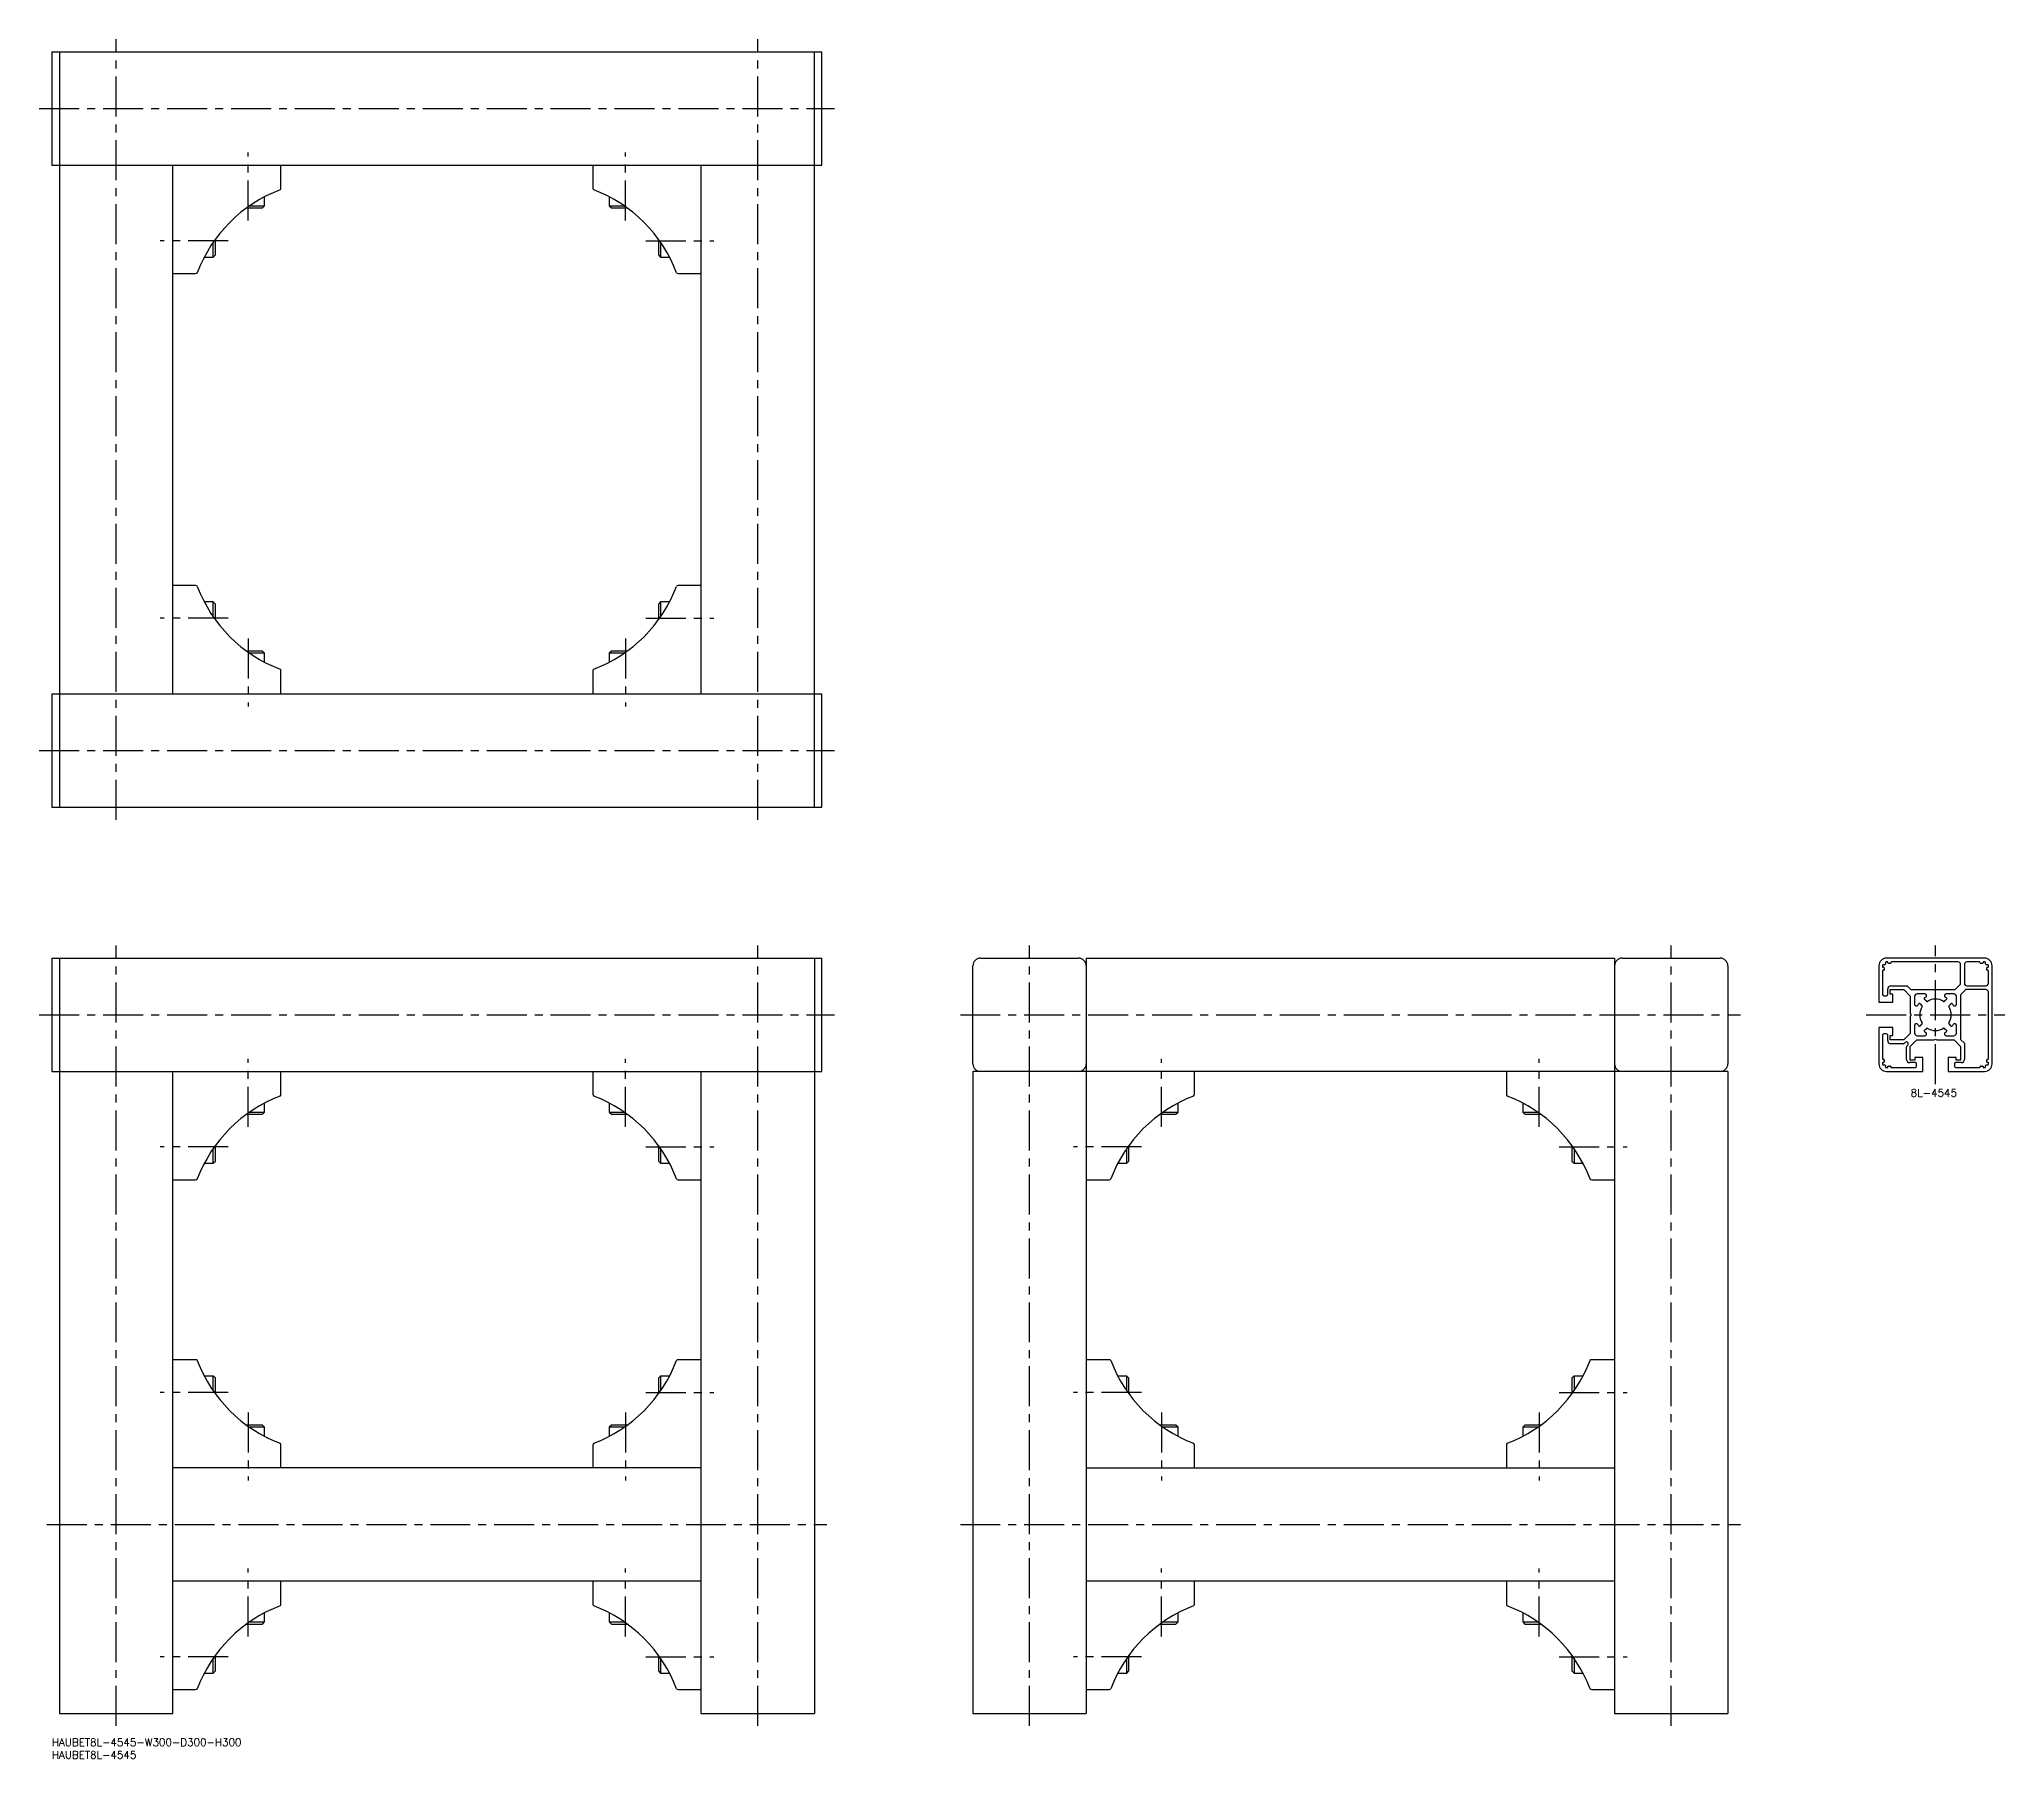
# Model space of a CAD drawing. Extents: x -5 to 776, y -8 to 675.
import ezdxf

# ---------------------------------------------------------------- set-up
doc = ezdxf.new("R2010")
doc.units = 0
doc.header["$LTSCALE"] = 0.5
doc.linetypes.add('CENTER', pattern=[50.8, 31.75, -6.35, 6.35, -6.35])
for name, color, linetype in [('MSM_CENTER', 1, 'CENTER'), ('MSM_CONTINUOUS', 7, 'CONTINUOUS'), ('MSM_PART_NUMBER', 7, 'CONTINUOUS')]:
    doc.layers.add(name, color=color, linetype=linetype)
doc.styles.get("Standard").update_dxf_attribs({"font": 'txt.shx', "height": 3, "bigfont": 'bigfont.shx'})

# ---------------------------------------------------------------- blocks, each defined once
blk = doc.blocks.new('*U8')
at = {"layer": 'MSM_PART_NUMBER'}
blk.add_text('HAUBET8L-4545-W300-D300-H300', height=3, dxfattribs=at).set_placement((0, -3))
blk = doc.blocks.new('*U9')
at = {"layer": 'MSM_PART_NUMBER'}
blk.add_text('HAUBET8L-4545', height=3, dxfattribs=at).set_placement((0, -8))
blk = doc.blocks.new('*U10')
at = {"layer": 'MSM_PART_NUMBER'}
blk.add_text('8L-4545', height=3, dxfattribs=at).set_placement((738.65, 254.97))

msp = doc.modelspace()

# ---------------------------------------------------------------- linework, layer by layer
at = {"layer": 'MSM_CENTER'}
for p, q in [((25.5, 365), (25.5, 675)), ((280.5, 365), (280.5, 675)), ((-5, 647.5), (311, 647.5)), ((78, 603), (78, 630)), ((228, 603), (228, 630)), ((70, 595), (43, 595)), ((236, 595), (263, 595)), ((70, 445), (43, 445)), ((236, 445), (263, 445)), ((78, 437), (78, 410)), ((228, 437), (228, 410)), ((-5, 392.5), (311, 392.5)), ((25.5, 5), (25.5, 315)), ((280.5, 5), (280.5, 315)), ((388.5, 5), (388.5, 315)), ((643.5, 5), (643.5, 315)), ((748.5, 260), (748.5, 315)), ((-5, 287.5), (311, 287.5)), ((361, 287.5), (671, 287.5)), ((721, 287.5), (776, 287.5)), ((78, 243), (78, 270)), ((228, 243), (228, 270)), ((441, 243), (441, 270)), ((591, 243), (591, 270)), ((70, 235), (43, 235)), ((236, 235), (263, 235)), ((433, 235), (406, 235)), ((599, 235), (626, 235)), ((70, 137.5), (43, 137.5)), ((236, 137.5), (263, 137.5)), ((433, 137.5), (406, 137.5)), ((599, 137.5), (626, 137.5)), ((78, 129.5), (78, 102.5)), ((228, 129.5), (228, 102.5)), ((441, 129.5), (441, 102.5)), ((591, 129.5), (591, 102.5)), ((-2, 85), (308, 85)), ((361, 85), (671, 85)), ((78, 40.5), (78, 67.5)), ((228, 40.5), (228, 67.5)), ((441, 40.5), (441, 67.5)), ((591, 40.5), (591, 67.5)), ((70, 32.5), (43, 32.5)), ((236, 32.5), (263, 32.5)), ((433, 32.5), (406, 32.5)), ((599, 32.5), (626, 32.5))]:
    msp.add_line(p, q, dxfattribs=at)
at = {"layer": 'MSM_CONTINUOUS'}
for p, q in [((0, 670), (306, 670)), ((0, 670), (0, 625)), ((3, 670), (3, 370)), ((303, 370), (303, 670)), ((306, 625), (306, 670)), ((0, 625), (306, 625)), ((48, 415), (48, 625)), ((91, 615.91), (91, 625)), ((215, 625), (215, 615.91)), ((258, 415), (258, 625)), ((84.5, 608.87), (84.5, 612.42)), ((221.5, 612.42), (221.5, 608.87)), ((77.39, 608), (83.63, 608)), ((78.61, 608.87), (84.5, 608.87)), ((83.63, 608), (84.5, 608.87)), ((221.5, 608.87), (222.37, 608)), ((221.5, 608.87), (227.39, 608.87)), ((222.37, 608), (228.61, 608)), ((64.13, 588.5), (64.13, 594.39)), ((65, 589.37), (65, 595.61)), ((241, 595.61), (241, 589.37)), ((241.87, 594.39), (241.87, 588.5)), ((60.58, 588.5), (64.13, 588.5)), ((64.13, 588.5), (65, 589.37)), ((241, 589.37), (241.87, 588.5)), ((241.87, 588.5), (245.42, 588.5)), ((48, 582), (57.09, 582)), ((248.91, 582), (258, 582)), ((57.09, 458), (48, 458)), ((258, 458), (248.91, 458)), ((64.13, 451.5), (60.58, 451.5)), ((65, 450.63), (64.13, 451.5)), ((64.13, 445.61), (64.13, 451.5)), ((65, 444.39), (65, 450.63)), ((241.87, 451.5), (241, 450.63)), ((241, 450.63), (241, 444.39)), ((245.42, 451.5), (241.87, 451.5)), ((241.87, 451.5), (241.87, 445.61)), ((83.63, 432), (77.39, 432)), ((84.5, 431.13), (78.61, 431.13)), ((84.5, 431.13), (83.63, 432)), ((84.5, 427.58), (84.5, 431.13)), ((222.37, 432), (221.5, 431.13)), ((221.5, 431.13), (221.5, 427.58)), ((227.39, 431.13), (221.5, 431.13)), ((228.61, 432), (222.37, 432)), ((91, 415), (91, 424.09)), ((215, 424.09), (215, 415)), ((0, 415), (306, 415)), ((0, 415), (0, 370)), ((306, 370), (306, 415)), ((0, 370), (306, 370)), ((0, 310), (306, 310)), ((0, 310), (0, 265)), ((3, 310), (3, 10)), ((303, 310), (303, 10)), ((306, 265), (306, 310)), ((366, 268), (366, 307)), ((369, 310), (408, 310)), ((411, 310), (411, 10)), ((411, 310), (621, 310)), ((621, 310), (621, 10)), ((624, 310), (663, 310)), ((666, 307), (666, 268)), ((726, 307), (726, 292.5)), ((727.5, 307.1), (727.5, 306.6)), ((727.5, 305), (727.5, 295.5)), ((727.7, 306.4), (727.9, 306.4)), ((727.9, 305.2), (727.7, 305.2)), ((728.3, 307.4), (727.8, 307.4)), ((728.1, 306.2), (728.1, 305.4)), ((728.6, 308.2), (728.6, 307.7)), ((729.4, 308.5), (728.9, 308.5)), ((768, 310), (729, 310)), ((729.6, 308.1), (729.6, 308.3)), ((730.6, 307.9), (729.8, 307.9)), ((730.8, 308.3), (730.8, 308.1)), ((757.5, 308.5), (731, 308.5)), ((758.5, 299.62), (758.5, 307.5)), ((760, 307.5), (760, 300)), ((766, 308.5), (761, 308.5)), ((766.2, 308.1), (766.2, 308.3)), ((767.2, 307.9), (766.4, 307.9)), ((767.4, 308.3), (767.4, 308.1)), ((768.1, 308.5), (767.6, 308.5)), ((768.4, 307.7), (768.4, 308.2)), ((769.2, 307.4), (768.7, 307.4)), ((768.9, 305.4), (768.9, 306.2)), ((769.1, 306.4), (769.3, 306.4)), ((769.3, 305.2), (769.1, 305.2)), ((769.5, 306.6), (769.5, 307.1)), ((769.5, 300), (769.5, 305)), ((771, 268), (771, 307)), ((729.5, 295.5), (729.5, 297.7)), ((730.5, 295.7), (730.5, 297.5)), ((730.5, 297.5), (735.88, 297.5)), ((730.8, 299), (737.21, 299)), ((735.88, 297.5), (738.5, 294.88)), ((737.21, 299), (738.71, 297.5)), ((738.71, 297.5), (756.38, 297.5)), ((756.38, 297.5), (758.5, 299.62)), ((760.62, 297.5), (758.5, 295.38)), ((768.5, 297.5), (760.62, 297.5)), ((761, 299), (768.5, 299)), ((726, 292.5), (731.5, 292.5)), ((728, 295), (729, 295)), ((731.5, 295.7), (730.5, 295.7)), ((731.5, 292.5), (731.5, 295.7)), ((738.5, 294.88), (738.5, 288.02)), ((740.2, 294.8), (740.2, 291.73)), ((744.27, 295.8), (741.2, 295.8)), ((742.28, 291.95), (743.12, 291.12)), ((744.87, 292.89), (744.05, 293.72)), ((752.95, 293.72), (752.12, 292.88)), ((755.8, 295.8), (752.73, 295.8)), ((753.89, 291.13), (754.72, 291.95)), ((756.8, 291.73), (756.8, 294.8)), ((758.5, 295.38), (758.5, 277.71)), ((769.5, 270), (769.5, 296.5)), ((731.5, 282.5), (726, 282.5)), ((726, 282.5), (726, 268)), ((731.5, 279.3), (731.5, 282.5)), ((738.5, 288.02), (738.8, 287.5)), ((738.8, 287.5), (738.5, 286.98)), ((738.5, 286.98), (738.5, 280.12)), ((740.2, 283.27), (740.2, 280.2)), ((743.11, 283.87), (742.28, 283.05)), ((744.05, 281.28), (744.88, 282.12)), ((752.13, 282.11), (752.95, 281.28)), ((754.72, 283.05), (753.88, 283.88)), ((756.8, 280.2), (756.8, 283.27)), ((727.5, 279.5), (727.5, 270)), ((729, 280), (728, 280)), ((729.5, 277.3), (729.5, 279.5)), ((730.5, 277.5), (730.5, 279.3)), ((730.5, 279.3), (731.5, 279.3)), ((735.88, 277.5), (730.5, 277.5)), ((735.82, 276), (730.8, 276)), ((738.5, 280.12), (735.88, 277.5)), ((736.42, 276.48), (736.03, 276.09)), ((737, 269.8), (737, 274.82)), ((737.09, 275.03), (737.48, 275.42)), ((738.5, 274.88), (741.12, 277.5)), ((738.5, 269.5), (738.5, 274.88)), ((741.12, 277.5), (747.98, 277.5)), ((741.2, 279.2), (744.27, 279.2)), ((747.98, 277.5), (748.5, 277.8)), ((748.5, 277.8), (749.02, 277.5)), ((749.02, 277.5), (755.88, 277.5)), ((752.73, 279.2), (755.8, 279.2)), ((755.88, 277.5), (758.5, 274.88)), ((758.5, 277.71), (760, 276.21)), ((758.5, 274.88), (758.5, 269.5)), ((760, 276.21), (760, 269.8)), ((727.5, 268.4), (727.5, 267.9)), ((727.7, 269.8), (727.9, 269.8)), ((727.9, 268.6), (727.7, 268.6)), ((727.8, 267.6), (728.3, 267.6)), ((728.1, 269.6), (728.1, 268.8)), ((728.6, 267.3), (728.6, 266.8)), ((728.9, 266.5), (729.4, 266.5)), ((729.6, 266.7), (729.6, 266.9)), ((729.8, 267.1), (730.6, 267.1)), ((730.8, 266.9), (730.8, 266.7)), ((731, 266.5), (740.5, 266.5)), ((740.5, 268.5), (738.3, 268.5)), ((740.3, 269.5), (738.5, 269.5)), ((743.5, 270.5), (740.3, 270.5)), ((740.3, 270.5), (740.3, 269.5)), ((741, 267), (741, 268)), ((743.5, 265), (743.5, 270.5)), ((753.5, 270.5), (753.5, 265)), ((756.7, 270.5), (753.5, 270.5)), ((756, 268), (756, 267)), ((758.7, 268.5), (756.5, 268.5)), ((756.5, 266.5), (766, 266.5)), ((756.7, 269.5), (756.7, 270.5)), ((758.5, 269.5), (756.7, 269.5)), ((766.2, 266.7), (766.2, 266.9)), ((766.4, 267.1), (767.2, 267.1)), ((767.4, 266.9), (767.4, 266.7)), ((767.6, 266.5), (768.1, 266.5)), ((768.4, 266.8), (768.4, 267.3)), ((768.7, 267.6), (769.2, 267.6)), ((768.9, 268.8), (768.9, 269.6)), ((769.1, 269.8), (769.3, 269.8)), ((769.3, 268.6), (769.1, 268.6)), ((769.5, 267.9), (769.5, 268.4)), ((0, 265), (306, 265)), ((48, 10), (48, 265)), ((91, 255.91), (91, 265)), ((215, 265), (215, 255.91)), ((258, 10), (258, 265)), ((666, 265), (366, 265)), ((366, 265), (366, 10)), ((454, 255.91), (454, 265)), ((578, 265), (578, 255.91)), ((666, 265), (666, 10)), ((729, 265), (743.5, 265)), ((753.5, 265), (768, 265)), ((84.5, 248.87), (84.5, 252.42)), ((221.5, 252.42), (221.5, 248.87)), ((447.5, 248.87), (447.5, 252.42)), ((584.5, 252.42), (584.5, 248.87)), ((77.39, 248), (83.63, 248)), ((78.61, 248.87), (84.5, 248.87)), ((83.63, 248), (84.5, 248.87)), ((221.5, 248.87), (222.37, 248)), ((221.5, 248.87), (227.39, 248.87)), ((222.37, 248), (228.61, 248)), ((440.39, 248), (446.63, 248)), ((441.61, 248.87), (447.5, 248.87)), ((446.63, 248), (447.5, 248.87)), ((584.5, 248.87), (585.37, 248)), ((584.5, 248.87), (590.39, 248.87)), ((585.37, 248), (591.61, 248)), ((64.13, 228.5), (64.13, 234.39)), ((65, 229.37), (65, 235.61)), ((241, 235.61), (241, 229.37)), ((241.87, 234.39), (241.87, 228.5)), ((427.13, 228.5), (427.13, 234.39)), ((428, 229.37), (428, 235.61)), ((604, 235.61), (604, 229.37)), ((604.87, 234.39), (604.87, 228.5)), ((60.58, 228.5), (64.13, 228.5)), ((64.13, 228.5), (65, 229.37)), ((241, 229.37), (241.87, 228.5)), ((241.87, 228.5), (245.42, 228.5)), ((423.58, 228.5), (427.13, 228.5)), ((427.13, 228.5), (428, 229.37)), ((604, 229.37), (604.87, 228.5)), ((604.87, 228.5), (608.42, 228.5)), ((48, 222), (57.09, 222)), ((248.91, 222), (258, 222)), ((411, 222), (420.09, 222)), ((611.91, 222), (621, 222)), ((57.09, 150.5), (48, 150.5)), ((258, 150.5), (248.91, 150.5)), ((420.09, 150.5), (411, 150.5)), ((621, 150.5), (611.91, 150.5)), ((64.13, 144), (60.58, 144)), ((65, 143.13), (64.13, 144)), ((64.13, 138.11), (64.13, 144)), ((65, 136.89), (65, 143.13)), ((241.87, 144), (241, 143.13)), ((241, 143.13), (241, 136.89)), ((245.42, 144), (241.87, 144)), ((241.87, 144), (241.87, 138.11)), ((427.13, 144), (423.58, 144)), ((428, 143.13), (427.13, 144)), ((427.13, 138.11), (427.13, 144)), ((428, 136.89), (428, 143.13)), ((604.87, 144), (604, 143.13)), ((604, 143.13), (604, 136.89)), ((608.42, 144), (604.87, 144)), ((604.87, 144), (604.87, 138.11)), ((83.63, 124.5), (77.39, 124.5)), ((84.5, 123.63), (78.61, 123.63)), ((84.5, 123.63), (83.63, 124.5)), ((84.5, 120.08), (84.5, 123.63)), ((222.37, 124.5), (221.5, 123.63)), ((221.5, 123.63), (221.5, 120.08)), ((227.39, 123.63), (221.5, 123.63)), ((228.61, 124.5), (222.37, 124.5)), ((446.63, 124.5), (440.39, 124.5)), ((447.5, 123.63), (441.61, 123.63)), ((447.5, 123.63), (446.63, 124.5)), ((447.5, 120.08), (447.5, 123.63)), ((585.37, 124.5), (584.5, 123.63)), ((584.5, 123.63), (584.5, 120.08)), ((590.39, 123.63), (584.5, 123.63)), ((591.61, 124.5), (585.37, 124.5)), ((91, 107.5), (91, 116.59)), ((215, 116.59), (215, 107.5)), ((454, 107.5), (454, 116.59)), ((578, 116.59), (578, 107.5)), ((258, 107.5), (48, 107.5)), ((411, 107.5), (621, 107.5)), ((258, 62.5), (48, 62.5)), ((91, 53.41), (91, 62.5)), ((215, 62.5), (215, 53.41)), ((621, 62.5), (411, 62.5)), ((454, 53.41), (454, 62.5)), ((578, 62.5), (578, 53.41)), ((84.5, 46.37), (84.5, 49.92)), ((221.5, 49.92), (221.5, 46.37)), ((447.5, 46.37), (447.5, 49.92)), ((584.5, 49.92), (584.5, 46.37)), ((77.39, 45.5), (83.63, 45.5)), ((78.61, 46.37), (84.5, 46.37)), ((83.63, 45.5), (84.5, 46.37)), ((221.5, 46.37), (222.37, 45.5)), ((221.5, 46.37), (227.39, 46.37)), ((222.37, 45.5), (228.61, 45.5)), ((440.39, 45.5), (446.63, 45.5)), ((441.61, 46.37), (447.5, 46.37)), ((446.63, 45.5), (447.5, 46.37)), ((584.5, 46.37), (585.37, 45.5)), ((584.5, 46.37), (590.39, 46.37)), ((585.37, 45.5), (591.61, 45.5)), ((64.13, 26), (64.13, 31.89)), ((65, 26.87), (65, 33.11)), ((241, 33.11), (241, 26.87)), ((241.87, 31.89), (241.87, 26)), ((427.13, 26), (427.13, 31.89)), ((428, 26.87), (428, 33.11)), ((604, 33.11), (604, 26.87)), ((604.87, 31.89), (604.87, 26)), ((60.58, 26), (64.13, 26)), ((64.13, 26), (65, 26.87)), ((241, 26.87), (241.87, 26)), ((241.87, 26), (245.42, 26)), ((423.58, 26), (427.13, 26)), ((427.13, 26), (428, 26.87)), ((604, 26.87), (604.87, 26)), ((604.87, 26), (608.42, 26)), ((48, 19.5), (57.09, 19.5)), ((248.91, 19.5), (258, 19.5)), ((411, 19.5), (420.09, 19.5)), ((611.91, 19.5), (621, 19.5)), ((3, 10), (48, 10)), ((258, 10), (303, 10)), ((366, 10), (411, 10)), ((621, 10), (666, 10))]:
    msp.add_line(p, q, dxfattribs=at)
for centre, radius, start, end in [((110.78, 562.22), 56.67, 110.7505, 159.2495), ((90, 615.91), 1, 315, 0), ((216, 615.91), 1, 180, 225), ((195.22, 562.22), 56.67, 20.7505, 69.2495), ((57.09, 583), 1, 270, 315), ((248.91, 583), 1, 225, 270), ((57.09, 457), 1, 45, 90), ((110.78, 477.78), 56.67, 200.7505, 249.2495), ((195.22, 477.78), 56.67, 290.7505, 339.2495), ((248.91, 457), 1, 90, 135), ((90, 424.09), 1, 0, 45), ((216, 424.09), 1, 135, 180), ((369, 307), 3, 90, 180), ((408, 307), 3, 0, 90), ((624, 307), 3, 90, 180), ((663, 307), 3, 0, 90), ((729, 307), 3, 90, 180), ((727.8, 307.1), 0.3, 90, 180), ((727.7, 306.6), 0.2, 180, 270), ((727.7, 305), 0.2, 90, 180), ((727.9, 306.2), 0.2, 0, 90), ((727.9, 305.4), 0.2, 270, 0), ((728.3, 307.7), 0.3, 270, 0), ((728.9, 308.2), 0.3, 90, 180), ((729.4, 308.3), 0.2, 0, 90), ((729.8, 308.1), 0.2, 180, 270), ((730.6, 308.1), 0.2, 270, 0), ((731, 308.3), 0.2, 90, 180), ((757.5, 307.5), 1, 0, 90), ((761, 307.5), 1, 90, 180), ((766, 308.3), 0.2, 0, 90), ((766.4, 308.1), 0.2, 180, 270), ((767.2, 308.1), 0.2, 270, 0), ((767.6, 308.3), 0.2, 90, 180), ((768, 307), 3, 0, 90), ((768.1, 308.2), 0.3, 0, 90), ((768.7, 307.7), 0.3, 180, 270), ((769.1, 306.2), 0.2, 90, 180), ((769.1, 305.4), 0.2, 180, 270), ((769.2, 307.1), 0.3, 0, 90), ((769.3, 306.6), 0.2, 270, 0), ((769.3, 305), 0.2, 0, 90), ((730.8, 297.7), 1.3, 90, 180), ((761, 300), 1, 180, 270), ((768.5, 300), 1, 270, 0), ((768.5, 296.5), 1, 0, 90), ((728, 295.5), 0.5, 180, 270), ((729, 295.5), 0.5, 270, 0), ((741.2, 294.8), 1, 90, 180), ((740.9, 291.73), 0.7, 180, 330.87539), ((748.5, 287.5), 8, 146.61291, 150.87539), ((742.07, 291.74), 0.3, 45, 146.61291), ((748.5, 287.5), 6.25, 148.68839, 211.17454), ((742.9, 290.9), 0.3, 328.68839, 45), ((744.26, 293.93), 0.3, 123.38709, 225), ((748.5, 287.5), 8, 119.12461, 123.38709), ((744.27, 295.1), 0.7, 299.12461, 90), ((745.1, 293.12), 0.32, 225, 301.17454), ((748.5, 287.5), 6.25, 58.68839, 121.17454), ((751.9, 293.1), 0.3, 238.68839, 315), ((752.73, 295.1), 0.7, 90, 240.87539), ((748.5, 287.5), 8, 56.61291, 60.87539), ((752.74, 293.93), 0.3, 315, 56.61291), ((754.12, 290.9), 0.32, 135, 211.17454), ((748.5, 287.5), 6.25, 328.68839, 31.17454), ((754.93, 291.74), 0.3, 33.38709, 135), ((748.5, 287.5), 8, 29.12461, 33.38709), ((756.1, 291.73), 0.7, 209.12461, 0), ((755.8, 294.8), 1, 0, 90), ((740.9, 283.27), 0.7, 29.12461, 180), ((748.5, 287.5), 8, 209.12461, 213.38709), ((742.07, 283.26), 0.3, 213.38709, 315), ((742.88, 284.1), 0.32, 315, 31.17454), ((744.26, 281.07), 0.3, 135, 236.61291), ((745.1, 281.9), 0.3, 58.68839, 135), ((748.5, 287.5), 6.25, 238.68839, 301.17454), ((751.9, 281.88), 0.32, 45, 121.17454), ((752.74, 281.07), 0.3, 303.38708, 45), ((754.1, 284.1), 0.3, 148.68839, 225), ((754.93, 283.26), 0.3, 225, 326.61291), ((748.5, 287.5), 8, 326.61291, 330.87539), ((756.1, 283.27), 0.7, 0, 150.87539), ((728, 279.5), 0.5, 90, 180), ((729, 279.5), 0.5, 0, 90), ((730.8, 277.3), 1.3, 180, 270), ((735.82, 276.3), 0.3, 270, 315), ((736.95, 275.95), 0.75, 315, 135), ((737.3, 274.82), 0.3, 135, 180), ((741.2, 280.2), 1, 180, 270), ((748.5, 287.5), 8, 236.61291, 240.87539), ((744.27, 279.9), 0.7, 270, 60.87539), ((752.73, 279.9), 0.7, 119.1246, 270), ((748.5, 287.5), 8, 299.12461, 303.38709), ((755.8, 280.2), 1, 270, 0), ((369, 268), 3, 180, 270), ((408, 268), 3, 270, 0), ((624, 268), 3, 180, 270), ((663, 268), 3, 270, 0), ((729, 268), 3, 180, 270), ((727.7, 270), 0.2, 180, 270), ((727.7, 268.4), 0.2, 90, 180), ((727.8, 267.9), 0.3, 180, 270), ((727.9, 269.6), 0.2, 0, 90), ((727.9, 268.8), 0.2, 270, 0), ((728.3, 267.3), 0.3, 0, 90), ((728.9, 266.8), 0.3, 180, 270), ((729.4, 266.7), 0.2, 270, 0), ((729.8, 266.9), 0.2, 90, 180), ((730.6, 266.9), 0.2, 0, 90), ((731, 266.7), 0.2, 180, 270), ((738.3, 269.8), 1.3, 180, 270), ((740.5, 268), 0.5, 0, 90), ((740.5, 267), 0.5, 270, 0), ((756.5, 268), 0.5, 90, 180), ((756.5, 267), 0.5, 180, 270), ((758.7, 269.8), 1.3, 270, 0), ((766, 266.7), 0.2, 270, 0), ((766.4, 266.9), 0.2, 90, 180), ((767.2, 266.9), 0.2, 0, 90), ((767.6, 266.7), 0.2, 180, 270), ((768, 268), 3, 270, 0), ((768.1, 266.8), 0.3, 270, 0), ((768.7, 267.3), 0.3, 90, 180), ((769.1, 269.6), 0.2, 90, 180), ((769.1, 268.8), 0.2, 180, 270), ((769.2, 267.9), 0.3, 270, 0), ((769.3, 270), 0.2, 270, 0), ((769.3, 268.4), 0.2, 0, 90), ((110.78, 202.22), 56.67, 110.7505, 159.2495), ((90, 255.91), 1, 315, 0), ((216, 255.91), 1, 180, 225), ((195.22, 202.22), 56.67, 20.7505, 69.2495), ((473.78, 202.22), 56.67, 110.7505, 159.2495), ((453, 255.91), 1, 315, 0), ((579, 255.91), 1, 180, 225), ((558.22, 202.22), 56.67, 20.7505, 69.2495), ((57.09, 223), 1, 270, 315), ((248.91, 223), 1, 225, 270), ((420.09, 223), 1, 270, 315), ((611.91, 223), 1, 225, 270), ((57.09, 149.5), 1, 45, 90), ((110.78, 170.28), 56.67, 200.7505, 249.2495), ((195.22, 170.28), 56.67, 290.7505, 339.2495), ((248.91, 149.5), 1, 90, 135), ((420.09, 149.5), 1, 45, 90), ((473.78, 170.28), 56.67, 200.7505, 249.2495), ((558.22, 170.28), 56.67, 290.7505, 339.2495), ((611.91, 149.5), 1, 90, 135), ((90, 116.59), 1, 0, 45), ((216, 116.59), 1, 135, 180), ((453, 116.59), 1, 0, 45), ((579, 116.59), 1, 135, 180), ((110.78, -0.28), 56.67, 110.7505, 159.2495), ((90, 53.41), 1, 315, 0), ((216, 53.41), 1, 180, 225), ((195.22, -0.28), 56.67, 20.7505, 69.2495), ((473.78, -0.28), 56.67, 110.7505, 159.2495), ((453, 53.41), 1, 315, 0), ((579, 53.41), 1, 180, 225), ((558.22, -0.28), 56.67, 20.7505, 69.2495), ((57.09, 20.5), 1, 270, 315), ((248.91, 20.5), 1, 225, 270), ((420.09, 20.5), 1, 270, 315), ((611.91, 20.5), 1, 225, 270)]:
    msp.add_arc(centre, radius, start, end, dxfattribs=at)

# ---------------------------------------------------------------- block references
for name in ['*U10', '*U8', '*U9']:
    msp.add_blockref(name, (0, 0), dxfattribs=at)

doc.saveas('drawing.dxf')
